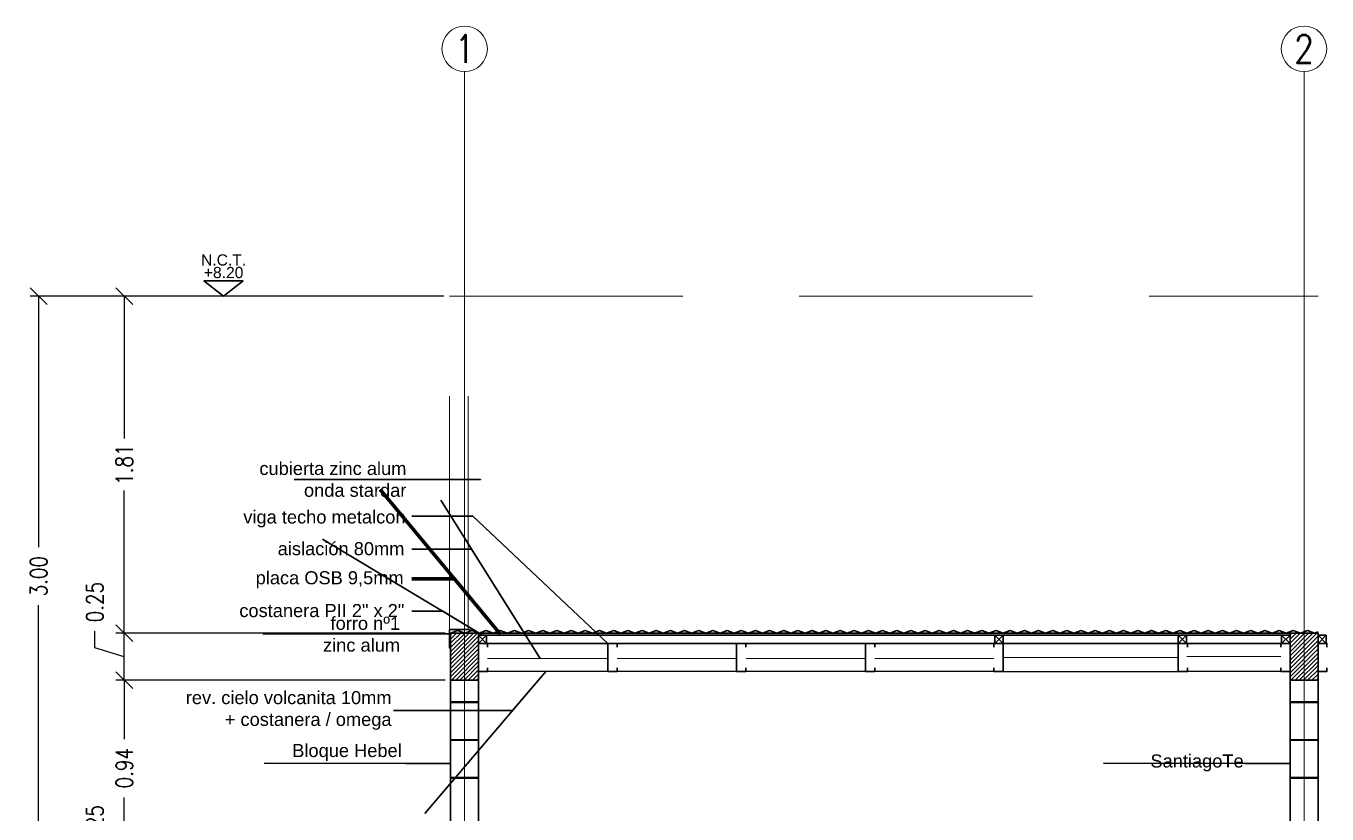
# Model space of a CAD drawing. Header units: metres. Extents: x 45 to 666, y -23 to 325.
# Drawn here: x 653.12 to 660.09, y 96.88 to 101.1 of the extents above; entities that cross this region are included whole.
import ezdxf
from ezdxf.enums import TextEntityAlignment as Align

# ---------------------------------------------------------------- set-up
doc = ezdxf.new("R2010")
doc.units = ezdxf.units.M
doc.header["$LTSCALE"] = 5
doc.header["$MEASUREMENT"] = 0
doc.linetypes.add('HIDDEN', pattern=[0.375, 0.25, -0.125])
doc.layers.get('0').update_dxf_attribs({"color": 30})
doc.layers.get('DEFPOINTS').update_dxf_attribs({"color": 210})
for name, color, linetype, lineweight in [('A-ANNO-DIMS', 3, 'Continuous', 18), ('A-ANNO-NOTE', 7, 'Continuous', 35), ('A-ANNO-SYMB', 3, 'Continuous', 18), ('A-ANNO-TEXT', 3, 'Continuous', 18), ('A-ELEV-MBE1', 7, 'Continuous', 35), ('A-ELEV-MBE2', 4, 'Continuous', 25), ('A-FLOR-FTPT', 6, 'Continuous', 70), ('A-FLOR-OVHD', 3, 'HIDDEN', 18), ('A-WALL-BATT', 8, 'BATTING', 18), ('A-WALL-FULL', 7, 'Continuous', 35), ('A-WALL-FULL-EXTR', 7, 'Continuous', 35), ('A-WALL-PATT', 8, 'Continuous', 18)]:
    doc.layers.add(name, color=color, linetype=linetype, lineweight=lineweight)
doc.styles.add('E-ARIAL', font='arial.ttf')
doc.styles.add('E-ROMANS', font='romans.shx', dxfattribs={"width": 0.8})
doc.linetypes.add('BATTING', pattern='A,0.0001,-0.1,[134,ltypeshp.shx,S=0.1,R=0,X=-0.1,Y=0],-0.2,[134,ltypeshp.shx,S=0.1,R=180,X=0.1,Y=0],-0.1', length=0.4001)
doc.dimstyles.new('E-0050_TICK_18', dxfattribs={"dimscale": 0.001, "dimtxt": 90, "dimasz": 90, "dimexe": 45, "dimexo": 30, "dimgap": 45, "dimtad": 0, "dimzin": 0, "dimdsep": 46, "dimtxsty": 'E-ROMANS', "dimblk": 'OBLIQUE', "dimcen": 45, "dimclrd": 256, "dimclre": 256, "dimclrt": 256, "dimadec": 0, "dimazin": 0, "dimtfac": 1, "dimtmove": 1, "dimatfit": 3, "dimldrblk": 'OPEN90', "dimfxl": 1, "dimtfill": 1, "dimtolj": 1, "dimtzin": 0, "dimarcsym": 0})
doc.dimstyles.new('E-0200_TICK_12', dxfattribs={"dimscale": 0.001, "dimtxt": 240, "dimasz": 240, "dimexe": 120, "dimexo": 80, "dimgap": 120, "dimtad": 0, "dimzin": 0, "dimdsep": 46, "dimtxsty": 'E-ROMANS', "dimblk": 'OBLIQUE', "dimcen": 120, "dimclrd": 256, "dimclre": 256, "dimclrt": 256, "dimadec": 0, "dimazin": 0, "dimtfac": 1, "dimtmove": 1, "dimatfit": 3, "dimldrblk": 'OPEN90', "dimfxl": 1, "dimtfill": 1, "dimtolj": 1, "dimtzin": 0, "dimlwd": -1, "dimarcsym": 0})

# ---------------------------------------------------------------- blocks, each defined once
blk = doc.blocks.new('_Oblique')
at = {"color": 0, "linetype": 'ByBlock', "lineweight": -2}
blk.add_line((-0.5, -0.5), (0.5, 0.5), dxfattribs=at)
blk = doc.blocks.new('TAG-LEVEL-CO')
for points in [[(0.352, 0.272), (-0.352, 0.272)], [(0.352, 0.272), (0, 0), (-0.352, 0.272)]]:
    blk.add_lwpolyline(points)
at = {"style": 'E-ARIAL'}
for tag, p in [('N.P.T.', (0, 0.486)), ('%%P0,00', (0, 0.262))]:
    blk.add_attdef(tag, text='', height=0.2, dxfattribs=at).set_placement(p, align=Align.BOTTOM_CENTER)
blk = doc.blocks.new('*D599')
at = {"layer": 'A-ANNO-DIMS', "lineweight": -2, "transparency": 16777216}
for p, q in [((653.4843, 96.5742), (653.4843, 96.6642)), ((655.3615, 96.653), (653.5968, 96.653)), ((653.6418, 96.401), (653.6418, 96.653)), ((653.6418, 96.527), (653.4843, 96.5742)), ((655.3615, 96.401), (653.5968, 96.401))]:
    blk.add_line(p, q, dxfattribs=at)
at = {"layer": 'DEFPOINTS', "color": 0, "transparency": 16777216}
for p in [(653.6418, 96.653), (655.3915, 96.653), (655.3915, 96.401)]:
    blk.add_point(p, dxfattribs=at)
at = {"layer": 'A-ANNO-DIMS', "lineweight": -2, "transparency": 16777216, "xscale": 0.09, "yscale": 0.09, "zscale": 0.09}
for p, rotation in [((653.6418, 96.653), 90), ((653.6418, 96.401), 270)]:
    blk.add_blockref('_Oblique', p, dxfattribs=dict(at, rotation=rotation))
at = {"layer": 'A-ANNO-DIMS', "transparency": 16777216, "insert": (653.4843, 96.8189), "char_height": 0.09, "attachment_point": 5, "rotation": 90, "style": 'E-ROMANS', "bg_fill": 3, "box_fill_scale": 1.25, "bg_fill_color": 256, "bg_fill_true_color": 13158600, "bg_fill_transparency": 0}
blk.add_mtext('\\A1;0.25', dxfattribs=at)
blk = doc.blocks.new('_Open90')
at = {"color": 0, "linetype": 'ByBlock', "lineweight": -2}
for p, q in [((0, 0), (-1, 0)), ((-0.5, 0.5), (0, 0)), ((0, 0), (-0.5, -0.5))]:
    blk.add_line(p, q, dxfattribs=at)
blk = doc.blocks.new('*D600')
at = {"layer": 'A-ANNO-DIMS', "lineweight": -2, "transparency": 16777216}
for p, q in [((655.3615, 97.596), (653.5968, 97.596)), ((653.6418, 97.596), (653.6418, 97.2809)), ((653.6418, 96.653), (653.6418, 96.9681)), ((655.3615, 96.653), (653.5968, 96.653))]:
    blk.add_line(p, q, dxfattribs=at)
at = {"layer": 'DEFPOINTS', "color": 0, "transparency": 16777216}
for p in [(653.6418, 97.596), (655.3915, 97.596), (655.3915, 96.653)]:
    blk.add_point(p, dxfattribs=at)
at = {"layer": 'A-ANNO-DIMS', "lineweight": -2, "transparency": 16777216, "xscale": 0.09, "yscale": 0.09, "zscale": 0.09}
for p, rotation in [((653.6418, 97.596), 90), ((653.6418, 96.653), 270)]:
    blk.add_blockref('_Oblique', p, dxfattribs=dict(at, rotation=rotation))
at = {"layer": 'A-ANNO-DIMS', "transparency": 16777216, "insert": (653.6418, 97.1245), "char_height": 0.09, "attachment_point": 5, "rotation": 90, "style": 'E-ROMANS', "bg_fill": 3, "box_fill_scale": 1.25, "bg_fill_color": 256, "bg_fill_true_color": 13158600, "bg_fill_transparency": 0}
blk.add_mtext('\\A1;0.94', dxfattribs=at)
blk = doc.blocks.new('*D601')
at = {"layer": 'A-ANNO-DIMS', "lineweight": -2, "transparency": 16777216}
for p, q in [((653.4843, 97.7692), (653.4843, 97.8592)), ((655.3615, 97.848), (653.5968, 97.848)), ((653.6418, 97.596), (653.6418, 97.848)), ((653.6418, 97.722), (653.4843, 97.7692)), ((655.3615, 97.596), (653.5968, 97.596))]:
    blk.add_line(p, q, dxfattribs=at)
at = {"layer": 'DEFPOINTS', "color": 0, "transparency": 16777216}
for p in [(653.6418, 97.848), (655.3915, 97.848), (655.3915, 97.596)]:
    blk.add_point(p, dxfattribs=at)
at = {"layer": 'A-ANNO-DIMS', "lineweight": -2, "transparency": 16777216, "xscale": 0.09, "yscale": 0.09, "zscale": 0.09}
for p, rotation in [((653.6418, 97.848), 90), ((653.6418, 97.596), 270)]:
    blk.add_blockref('_Oblique', p, dxfattribs=dict(at, rotation=rotation))
at = {"layer": 'A-ANNO-DIMS', "transparency": 16777216, "insert": (653.4843, 98.0139), "char_height": 0.09, "attachment_point": 5, "rotation": 90, "style": 'E-ROMANS', "bg_fill": 3, "box_fill_scale": 1.25, "bg_fill_color": 256, "bg_fill_true_color": 13158600, "bg_fill_transparency": 0}
blk.add_mtext('\\A1;0.25', dxfattribs=at)
blk = doc.blocks.new('*D602')
at = {"layer": 'A-ANNO-DIMS', "lineweight": -2, "transparency": 16777216}
for p, q in [((655.3554, 99.653), (653.5968, 99.653)), ((653.6418, 99.653), (653.6418, 98.8898)), ((653.6418, 97.848), (653.6418, 98.6112)), ((655.3615, 97.848), (653.5968, 97.848))]:
    blk.add_line(p, q, dxfattribs=at)
at = {"layer": 'DEFPOINTS', "color": 0, "transparency": 16777216}
for p in [(653.6418, 99.653), (655.3854, 99.653), (655.3915, 97.848)]:
    blk.add_point(p, dxfattribs=at)
at = {"layer": 'A-ANNO-DIMS', "lineweight": -2, "transparency": 16777216, "xscale": 0.09, "yscale": 0.09, "zscale": 0.09}
for p, rotation in [((653.6418, 99.653), 90), ((653.6418, 97.848), 270)]:
    blk.add_blockref('_Oblique', p, dxfattribs=dict(at, rotation=rotation))
at = {"layer": 'A-ANNO-DIMS', "transparency": 16777216, "insert": (653.6418, 98.7505), "char_height": 0.09, "attachment_point": 5, "rotation": 90, "style": 'E-ROMANS', "bg_fill": 3, "box_fill_scale": 1.25, "bg_fill_color": 256, "bg_fill_true_color": 13158600, "bg_fill_transparency": 0}
blk.add_mtext('\\A1;1.81', dxfattribs=at)
blk = doc.blocks.new('*D605')
at = {"layer": 'A-ANNO-DIMS', "lineweight": -2, "transparency": 16777216}
for p, q in [((655.3554, 99.653), (653.1375, 99.653)), ((653.1825, 99.653), (653.1825, 98.3077)), ((653.1825, 96.653), (653.1825, 97.9983)), ((655.3615, 96.653), (653.1375, 96.653))]:
    blk.add_line(p, q, dxfattribs=at)
at = {"layer": 'DEFPOINTS', "color": 0, "transparency": 16777216}
for p in [(653.1825, 99.653), (655.3854, 99.653), (655.3915, 96.653)]:
    blk.add_point(p, dxfattribs=at)
at = {"layer": 'A-ANNO-DIMS', "lineweight": -2, "transparency": 16777216, "xscale": 0.09, "yscale": 0.09, "zscale": 0.09}
for p, rotation in [((653.1825, 99.653), 90), ((653.1825, 96.653), 270)]:
    blk.add_blockref('_Oblique', p, dxfattribs=dict(at, rotation=rotation))
at = {"layer": 'A-ANNO-DIMS', "transparency": 16777216, "insert": (653.1825, 98.153), "char_height": 0.09, "attachment_point": 5, "rotation": 90, "style": 'E-ROMANS', "bg_fill": 3, "box_fill_scale": 1.25, "bg_fill_color": 256, "bg_fill_true_color": 13158600, "bg_fill_transparency": 0}
blk.add_mtext('\\A1;3.00', dxfattribs=at)

msp = doc.modelspace()

# ---------------------------------------------------------------- hatches: boundary and pattern name
at = {"layer": 'A-WALL-PATT'}
h = msp.add_hatch(dxfattribs=at)
h.set_pattern_fill('LINE', color=256, scale=0.005, angle=405, style=0)
h.set_pattern_definition([(45, (528.604135, 25.314215), (-0.0112253202, 0.0112253202), [])])
h.paths.add_polyline_path([(655.3915, 97.596), (655.4665, 97.596), (655.4665, 97.848), (655.3915, 97.848)])
h.paths.add_polyline_path([(655.4665, 97.596), (655.5415, 97.596), (655.5415, 97.848), (655.4665, 97.848)])
h = msp.add_hatch(dxfattribs=at)
h.set_pattern_fill('LINE', color=256, scale=0.005, angle=405, style=0)
h.set_pattern_definition([(45, (533.104135, 25.314215), (-0.0112253202, 0.0112253202), [])])
h.paths.add_polyline_path([(659.8915, 97.596), (659.9665, 97.596), (659.9665, 97.848), (659.8915, 97.848)])
h.paths.add_polyline_path([(659.9665, 97.596), (660.0415, 97.596), (660.0415, 97.848), (659.9665, 97.848)])

# ---------------------------------------------------------------- linework, layer by layer
at = {"layer": 'A-ANNO-SYMB', "ltscale": 2}
for points in [[(655.4665, 100.8557), (655.4665, 89.4143)], [(659.9665, 100.8557), (659.9665, 89.4143)], [(659.9665, 100.8557), (659.9665, 89.4143)], [(659.9665, 100.8557), (659.9665, 92.5593)], [(659.9665, 100.8557), (659.9665, 92.3563)], [(659.9665, 100.8557), (659.9665, 92.5593)], [(655.4665, 100.8077), (655.4665, 92.3083)], [(655.4665, 100.8077), (655.4665, 92.5113)]]:
    msp.add_lwpolyline(points, dxfattribs=at)
at = {"layer": 'A-ANNO-SYMB', "linetype": 'Continuous', "ltscale": 5}
for centre in [(655.4665, 100.9777), (659.9665, 100.9777)]:
    msp.add_circle(centre, 0.1219, dxfattribs=at)
at = {"layer": 'A-ELEV-MBE1'}
for p, q in [((659.2915, 97.848), (655.5435, 97.848)), ((658.309, 97.838), (655.5845, 97.838)), ((656.2342, 97.793), (655.5897, 97.793)), ((656.9248, 97.793), (656.2843, 97.793)), ((657.6154, 97.793), (656.975, 97.793)), ((658.304, 97.793), (657.6407, 97.793)), ((658.354, 97.838), (659.2915, 97.838)), ((659.2915, 97.793), (658.354, 97.793)), ((659.8415, 97.793), (659.2915, 97.793)), ((659.8465, 97.838), (659.3365, 97.838))]:
    msp.add_line(p, q, dxfattribs=at)
for points in [[(655.5845, 97.793), (655.5415, 97.838)], [(655.5415, 97.793), (655.5845, 97.838)], [(658.354, 97.793), (658.309, 97.838)], [(658.309, 97.793), (658.354, 97.838)], [(659.2915, 97.848), (659.8915, 97.848)], [(659.3365, 97.793), (659.2915, 97.838)], [(659.2915, 97.793), (659.3365, 97.838)], [(659.8915, 97.793), (659.8465, 97.838)], [(659.8465, 97.793), (659.8915, 97.838)], [(660.0845, 97.793), (660.0415, 97.838)], [(660.0415, 97.793), (660.0845, 97.838)]]:
    msp.add_lwpolyline(points, dxfattribs=at)
at = {"layer": 'A-ELEV-MBE2'}
for p, q in [((656.2342, 97.643), (655.5897, 97.643)), ((656.9248, 97.643), (656.2843, 97.643)), ((657.6154, 97.643), (656.975, 97.643)), ((658.304, 97.643), (657.6654, 97.643)), ((658.354, 97.643), (659.2915, 97.643)), ((659.8415, 97.643), (659.3415, 97.643))]:
    msp.add_line(p, q, dxfattribs=at)
at = {"layer": 'A-FLOR-OVHD'}
msp.add_line((655.3854, 99.653), (660.0415, 99.653), dxfattribs=at)
for points in [[(655.3854, 97.868), (655.3854, 99.653)], [(655.4854, 97.868), (655.4854, 99.653)]]:
    msp.add_lwpolyline(points, dxfattribs=at)
at = {"layer": 'A-WALL-BATT', "ltscale": 0.018}
for p, q in [((655.3895, 97.7887), (655.3915, 97.7887)), ((659.2915, 97.718), (658.354, 97.718)), ((659.8414, 97.723), (659.3374, 97.723)), ((656.2342, 97.713), (655.5897, 97.713)), ((656.9248, 97.713), (656.2843, 97.713)), ((657.6154, 97.713), (656.975, 97.713)), ((658.304, 97.713), (657.6653, 97.713))]:
    msp.add_line(p, q, dxfattribs=at)
at = {"layer": 'A-WALL-FULL'}
for points in [[(655.5055, 97.862), (655.4854, 97.868), (655.3854, 97.868), (655.3854, 97.768), (655.3921, 97.7828)], [(655.5415, 97.596), (655.3915, 97.596), (655.3915, 97.848), (655.5415, 97.848), (655.5415, 97.596)], [(660.0415, 97.596), (659.8915, 97.596), (659.8915, 97.848), (660.0415, 97.848), (660.0415, 97.596)]]:
    msp.add_lwpolyline(points, dxfattribs=at)
at = {"layer": 'A-WALL-FULL-EXTR'}
for p, q in [((658.274, 97.848), (658.284, 97.848)), ((655.3915, 96.653), (655.3915, 97.596)), ((655.5415, 96.653), (655.5415, 97.596)), ((659.8915, 96.653), (659.8915, 97.596)), ((660.0415, 96.653), (660.0415, 97.596)), ((655.5415, 97.48), (655.3915, 97.48)), ((655.5415, 97.477), (655.3915, 97.477)), ((660.0415, 97.48), (659.8915, 97.48)), ((660.0415, 97.477), (659.8915, 97.477)), ((655.5415, 97.277), (655.3915, 97.277)), ((655.5415, 97.274), (655.3915, 97.274)), ((660.0415, 97.277), (659.8915, 97.277)), ((660.0415, 97.274), (659.8915, 97.274)), ((655.5415, 97.074), (655.3915, 97.074)), ((655.5415, 97.071), (655.3915, 97.071)), ((660.0415, 97.074), (659.8915, 97.074)), ((660.0415, 97.071), (659.8915, 97.071))]:
    msp.add_line(p, q, dxfattribs=at)
for points in [[(655.3915, 97.848), (655.4295, 97.862), (655.4675, 97.848), (655.5055, 97.862), (655.5435, 97.848), (655.5815, 97.862), (655.6195, 97.848), (655.6575, 97.862), (655.6955, 97.848), (655.7335, 97.862), (655.7715, 97.848), (655.8095, 97.862), (655.8475, 97.848), (655.8855, 97.862), (655.9235, 97.848), (655.9615, 97.862), (655.9995, 97.848), (656.0375, 97.862), (656.0755, 97.848), (656.1135, 97.862), (656.1515, 97.848), (656.1895, 97.862), (656.2275, 97.848), (656.2655, 97.862), (656.3035, 97.848), (656.3415, 97.862), (656.3795, 97.848), (656.4175, 97.862), (656.4555, 97.848), (656.4935, 97.862), (656.5315, 97.848), (656.5695, 97.862), (656.6075, 97.848), (656.6455, 97.862), (656.6835, 97.848), (656.7215, 97.862), (656.7595, 97.848), (656.7975, 97.862), (656.8355, 97.848), (656.8735, 97.862), (656.9115, 97.848), (656.9495, 97.862), (656.9875, 97.848), (657.0255, 97.862), (657.0635, 97.848), (657.1015, 97.862), (657.1395, 97.848), (657.1775, 97.862), (657.2155, 97.848), (657.2535, 97.862), (657.2915, 97.848), (657.3295, 97.862), (657.3675, 97.848), (657.3272, 97.862), (657.3652, 97.848), (657.4032, 97.862), (657.4412, 97.848), (657.4792, 97.862), (657.5172, 97.848), (657.5552, 97.862), (657.5932, 97.848), (657.6312, 97.862), (657.6692, 97.848), (657.7072, 97.862), (657.7452, 97.848), (657.7832, 97.862), (657.8212, 97.848), (657.8592, 97.862), (657.8972, 97.848), (657.9352, 97.862), (657.9732, 97.848), (658.0112, 97.862), (658.0492, 97.848), (658.0872, 97.862), (658.1252, 97.848), (658.1632, 97.862), (658.2012, 97.848), (658.2392, 97.862), (658.274, 97.8491)], [(660.0415, 97.8549), (660.0228, 97.848), (659.9848, 97.862), (659.9468, 97.848), (659.9088, 97.862), (659.8708, 97.848), (659.8328, 97.862), (659.7948, 97.848), (659.7568, 97.862), (659.7188, 97.848), (659.6808, 97.862), (659.6428, 97.848), (659.6048, 97.862), (659.5668, 97.848), (659.5288, 97.862), (659.4908, 97.848), (659.4528, 97.862), (659.4148, 97.848), (659.3768, 97.862), (659.3388, 97.848), (659.3008, 97.862), (659.2628, 97.848), (659.2248, 97.862), (659.1868, 97.848), (659.1488, 97.862), (659.1108, 97.848), (659.1512, 97.862), (659.1132, 97.848), (659.0752, 97.862), (659.0372, 97.848), (658.9992, 97.862), (658.9612, 97.848), (658.9232, 97.862), (658.8852, 97.848), (658.8472, 97.862), (658.8092, 97.848), (658.7712, 97.862), (658.7332, 97.848), (658.6952, 97.862), (658.6572, 97.848), (658.6192, 97.862), (658.5812, 97.848), (658.5432, 97.862), (658.5052, 97.848), (658.4672, 97.862), (658.4292, 97.848), (658.3912, 97.862), (658.3532, 97.848), (658.3152, 97.862), (658.2772, 97.848), (658.2392, 97.862), (658.2043, 97.8491)], [(655.5415, 97.793), (655.5845, 97.793), (655.5845, 97.838), (655.5415, 97.838), (655.5415, 97.793)], [(655.5895, 97.663), (655.5895, 97.643), (655.5415, 97.643), (655.5415, 97.793), (655.5895, 97.793), (655.5895, 97.773)], [(655.5895, 97.663), (655.5895, 97.643), (655.5415, 97.643), (655.5415, 97.793), (655.5895, 97.793), (655.5895, 97.773)], [(656.2842, 97.663), (656.2842, 97.643), (656.2342, 97.643), (656.2342, 97.793), (656.2842, 97.793), (656.2842, 97.773)], [(656.9748, 97.663), (656.9748, 97.643), (656.9248, 97.643), (656.9248, 97.793), (656.9748, 97.793), (656.9748, 97.773)], [(657.6654, 97.663), (657.6654, 97.643), (657.6154, 97.643), (657.6154, 97.793), (657.6654, 97.793), (657.6654, 97.773)], [(658.304, 97.663), (658.304, 97.643), (658.354, 97.643), (658.354, 97.793), (658.304, 97.793), (658.304, 97.773)], [(658.309, 97.793), (658.354, 97.793), (658.354, 97.838), (658.309, 97.838), (658.309, 97.793)], [(659.2915, 97.793), (659.3365, 97.793), (659.3365, 97.838), (659.2915, 97.838), (659.2915, 97.793)], [(659.3415, 97.663), (659.3415, 97.643), (659.2915, 97.643), (659.2915, 97.793), (659.3415, 97.793), (659.3415, 97.773)], [(659.8415, 97.663), (659.8415, 97.643), (659.8915, 97.643), (659.8915, 97.793), (659.8415, 97.793), (659.8415, 97.773)], [(659.8465, 97.793), (659.8915, 97.793), (659.8915, 97.838), (659.8465, 97.838), (659.8465, 97.793)], [(660.0415, 97.793), (660.0845, 97.793), (660.0845, 97.838), (660.0415, 97.838), (660.0415, 97.793)], [(660.0895, 97.663), (660.0895, 97.643), (660.0415, 97.643), (660.0415, 97.793), (660.0895, 97.793), (660.0895, 97.773)], [(660.0895, 97.663), (660.0895, 97.643), (660.0415, 97.643), (660.0415, 97.793), (660.0895, 97.793), (660.0895, 97.773)]]:
    msp.add_lwpolyline(points, dxfattribs=at)

# ---------------------------------------------------------------- block references
at = {"layer": 'A-ANNO-NOTE', "xscale": 0.3000000000000114, "yscale": 0.3000000000000114, "zscale": 0.3000000000000114}
msp.add_blockref('TAG-LEVEL-CO', (654.1743, 99.653), dxfattribs=at).add_auto_attribs({'%%P0,00': '+8.20', 'N.P.T.': 'N.C.T.'})

# ---------------------------------------------------------------- texts
at = {"layer": 'A-ANNO-NOTE', "char_height": 0.07, "attachment_point": 6, "style": 'E-ARIAL'}
for s, insert in [('cubierta zinc alum\\Ponda stardar', (655.1541, 98.6712)), ('viga techo metalcon ', (655.1496, 98.4598)), ('aislación 80mm ', (655.1436, 98.3)), ('costanera PII 2" x 2" ', (655.1432, 97.9685)), ('SantiagoTe', (659.6431, 97.1529))]:
    msp.add_mtext(s, dxfattribs=dict(at, insert=insert))
at = {"layer": 'A-ANNO-TEXT', "ltscale": 5, "char_height": 0.15, "attachment_point": 5, "style": 'E-ROMANS'}
for s, insert in [('1', (655.4665, 100.9777)), ('2', (659.9665, 100.9777))]:
    msp.add_mtext(s, dxfattribs=dict(at, insert=insert))
at = {"layer": 'A-ANNO-TEXT', "insert": (655.1394, 98.1341), "char_height": 0.07, "attachment_point": 6, "style": 'E-ARIAL'}
msp.add_mtext('placa OSB 9,5mm ', dxfattribs=at)

# ---------------------------------------------------------------- leaders
at = {"layer": 'A-ANNO-NOTE'}
for points in [[(655.552, 98.6706), (655.3499, 98.6706), (655.1835, 98.6706)], [(655.8708, 97.713), (655.5033, 98.298), (655.1835, 98.298)], [(656.2342, 97.793), (655.5113, 98.4746), (655.1835, 98.4746)], [(655.563, 97.838), (655.3499, 97.9655), (655.1835, 97.9655)]]:
    msp.add_leader(points, dimstyle='E-0200_TICK_12', override={"dimasz": 0.2, "dimtad": 0, "dimldrblk": 'Open90'}, dxfattribs=at)
at = {"layer": 'A-ANNO-NOTE', "annotation_type": 0, "has_hookline": 1, "hookline_direction": 1, "text_width": 0.4917}
msp.add_leader([(659.8915, 97.1504), (659.7027, 97.1505), (659.6516, 97.1505)], dimstyle='E-0200_TICK_12', override={"dimasz": 0.2, "dimtad": 0, "dimldrblk": 'Open90'}, dxfattribs=at)
at = {"layer": 'A-FLOR-FTPT'}
msp.add_leader([(655.653, 97.848), (655.4119, 98.1384), (655.1835, 98.1384)], dimstyle='E-0200_TICK_12', override={"dimasz": 0.2, "dimtad": 0, "dimldrblk": 'Open90'}, dxfattribs=at)

# ---------------------------------------------------------------- next in the draw order: dimensions: what is measured, and where the dimension line sits
at = {"layer": 'A-ANNO-DIMS'}
dim = msp.add_linear_dim(base=(653.6418, 96.653), p1=(655.3915, 96.401), p2=(655.3915, 96.653), angle=270, dimstyle='E-0050_TICK_18', dxfattribs=at)
dim.commit()
dim.dimension.update_dxf_attribs({"geometry": '*D599', "text_midpoint": (653.4843, 96.7092)})

# ---------------------------------------------------------------- next in the draw order: dimensions: what is measured, and where the dimension line sits
dim = msp.add_linear_dim(base=(653.6418, 97.596), p1=(655.3915, 96.653), p2=(655.3915, 97.596), angle=270, dimstyle='E-0050_TICK_18', dxfattribs=at)
dim.commit()
dim.dimension.update_dxf_attribs({"geometry": '*D600', "text_midpoint": (653.6418, 97.1245)})

# ---------------------------------------------------------------- next in the draw order: dimensions: what is measured, and where the dimension line sits
dim = msp.add_linear_dim(base=(653.6418, 97.848), p1=(655.3915, 97.596), p2=(655.3915, 97.848), angle=270, dimstyle='E-0050_TICK_18', dxfattribs=at)
dim.commit()
dim.dimension.update_dxf_attribs({"geometry": '*D601', "text_midpoint": (653.4843, 97.9042)})

# ---------------------------------------------------------------- next in the draw order: dimensions: what is measured, and where the dimension line sits
dim = msp.add_linear_dim(base=(653.6418361554, 99.6529832205), p1=(655.3915414851, 97.8479832205), p2=(655.385369286, 99.6529832205), angle=270, dimstyle='E-0050_TICK_18', dxfattribs=at)
dim.commit()
dim.dimension.update_dxf_attribs({"geometry": '*D602', "text_midpoint": (653.6418361554, 98.7504832205)})

# ---------------------------------------------------------------- next in the draw order: dimensions: what is measured, and where the dimension line sits
dim = msp.add_linear_dim(base=(653.1825, 99.653), p1=(655.3915, 96.653), p2=(655.3854, 99.653), angle=270, dimstyle='E-0050_TICK_18', dxfattribs=at)
dim.commit()
dim.dimension.update_dxf_attribs({"geometry": '*D605', "text_midpoint": (653.1825, 98.153)})

# ---------------------------------------------------------------- next in the draw order: texts
at = {"layer": 'A-ANNO-NOTE', "char_height": 0.07, "attachment_point": 6, "style": 'E-ARIAL'}
for s, insert in [('forro nº1\\Pzinc alum', (655.1203, 97.8418)), ('rev. cielo volcanita 10mm\\P+ costanera / omega ', (655.0747, 97.4339)), ('Bloque Hebel\\P  ', (655.1294, 97.1505))]:
    msp.add_mtext(s, dxfattribs=dict(at, insert=insert))

# ---------------------------------------------------------------- next in the draw order: leaders
at = {"layer": 'A-ANNO-NOTE'}
for points in [[(655.3854, 97.8441), (655.2322, 97.8441), (655.1259, 97.8441)], [(655.3915, 97.1504), (655.2027, 97.1505), (655.1516, 97.1505)]]:
    msp.add_leader(points, dimstyle='E-0200_TICK_12', override={"dimasz": 0.2, "dimtad": 0, "dimldrblk": 'Open90'}, dxfattribs=at)
at = {"layer": 'A-ANNO-NOTE', "annotation_type": 0, "has_hookline": 1, "hookline_direction": 1, "text_width": 1.0906}
msp.add_leader([(655.9016, 97.643), (655.7236, 97.4339), (655.0851, 97.4339)], dimstyle='E-0200_TICK_12', override={"dimasz": 0.2, "dimtad": 0, "dimldrblk": 'Open90'}, dxfattribs=at)

doc.saveas('drawing.dxf')
